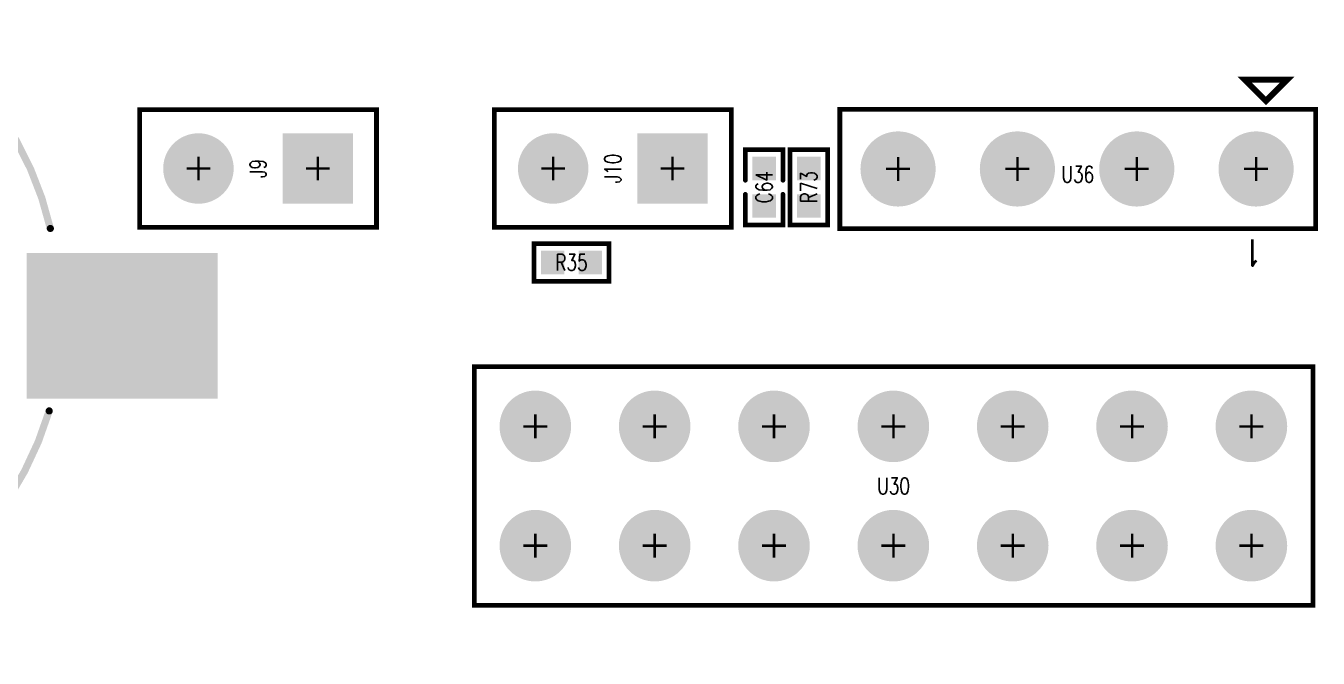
# Model space of a CAD drawing. Extents: x -4 to 157, y -7 to 87.
# Drawn here: x 27.09 to 54.59, y 52.88 to 66.34 of the extents above; entities that cross this region are included whole.
import ezdxf
from ezdxf.enums import TextEntityAlignment as Align

# ---------------------------------------------------------------- set-up
doc = ezdxf.new("R2010")
doc.units = 0
for name, color, linetype in [('DRIL_NPLTE_THRU_01', 3, 'CONTINUOUS'), ('DRIL_NPLTE_THRU_02', 171, 'CONTINUOUS'), ('DRIL_NPLTE_THRU_03', 222, 'CONTINUOUS'), ('DRIL_NPLTE_THRU_04', 2, 'CONTINUOUS'), ('DRIL_PLTE_THRU_01', 3, 'CONTINUOUS'), ('DRIL_PLTE_THRU_02', 171, 'CONTINUOUS'), ('DRIL_PLTE_THRU_03', 222, 'CONTINUOUS'), ('DRIL_PLTE_THRU_04', 2, 'CONTINUOUS'), ('DRIL_SYMBOL', 254, 'CONTINUOUS'), ('PADS_BOT', 56, 'CONTINUOUS'), ('PADS_INNER', 96, 'CONTINUOUS'), ('PADS_TOP', 96, 'CONTINUOUS'), ('PART_NAME_126', 6, 'CONTINUOUS'), ('PART_TOP_2DLINE_00', 255, 'CONTINUOUS'), ('PART_TOP_2DLINE_126', 255, 'CONTINUOUS'), ('PART_TOP_TEXT_126', 255, 'CONTINUOUS'), ('TAG_00', 254, 'CONTINUOUS'), ('TAG_01', 254, 'CONTINUOUS')]:
    doc.layers.add(name, color=color, linetype=linetype)
doc.styles.add('W0$05', font='simplex', dxfattribs={"width": 0.75})
doc.styles.add('W0$127', font='simplex', dxfattribs={"width": 0.75})

# ---------------------------------------------------------------- blocks, each defined once
blk = doc.blocks.new('SMOOTH_0$1')
at = {"const_width": 0.05}
blk.add_lwpolyline([(-0.025, 0, 1), (0.025, 0, 1)], format="xyb", close=True, dxfattribs=at)
blk = doc.blocks.new('PART_BODY_TOP_326')
at = {"layer": 'PART_TOP_2DLINE_126', "const_width": 0.1}
blk.add_lwpolyline([(-8.92, -2.55), (8.93, -2.55), (8.93, 2.53), (-8.92, 2.53)], close=True, dxfattribs=at)
at = {"layer": 'PART_TOP_2DLINE_126'}
for p in [(-8.92, 2.53), (8.93, 2.53), (-8.92, -2.55), (8.93, -2.55)]:
    blk.add_blockref('SMOOTH_0$1', p, dxfattribs=at)
blk = doc.blocks.new('DRIL_SYMBOL_0$899998')
at = {"layer": 'DRIL_SYMBOL', "const_width": 0.0508}
for points in [[(0, -0.254), (0, 0.254)], [(-0.254, 0), (0.254, 0)]]:
    blk.add_lwpolyline(points, dxfattribs=at)
blk = doc.blocks.new('DRIL_HOLE_0$899998')
at = {"const_width": 0.45}
blk.add_lwpolyline([(-0.225, 0, 1), (0.225, 0, 1)], format="xyb", close=True, dxfattribs=at)
blk.add_blockref('DRIL_SYMBOL_0$899998', (0, 0))
blk = doc.blocks.new('PAD_3')
at = {"const_width": 0.575005}
blk.add_lwpolyline([(0, -0.287502, 1), (0, 0.287502, 1)], format="xyb", close=True, dxfattribs=at)
blk = doc.blocks.new('PAD_5')
at = {"const_width": 0.762}
blk.add_lwpolyline([(0, -0.381, 1), (0, 0.381, 1)], format="xyb", close=True, dxfattribs=at)
blk = doc.blocks.new('STK_TOP_39')
at = {"layer": 'DRIL_PLTE_THRU_01'}
blk.add_blockref('DRIL_HOLE_0$899998', (0, 0), dxfattribs=at)
at = {"layer": 'DRIL_PLTE_THRU_02'}
blk.add_blockref('DRIL_HOLE_0$899998', (0, 0), dxfattribs=at)
at = {"layer": 'DRIL_PLTE_THRU_03'}
blk.add_blockref('DRIL_HOLE_0$899998', (0, 0), dxfattribs=at)
at = {"layer": 'DRIL_PLTE_THRU_04'}
blk.add_blockref('DRIL_HOLE_0$899998', (0, 0), dxfattribs=at)
at = {"layer": 'PADS_BOT'}
blk.add_blockref('PAD_5', (0, 0), dxfattribs=at)
at = {"layer": 'PADS_INNER'}
blk.add_blockref('PAD_3', (0, 0), dxfattribs=at)
at = {"layer": 'PADS_TOP'}
blk.add_blockref('PAD_5', (0, 0), dxfattribs=at)
blk = doc.blocks.new('SYM_TOP_56')
for name, p in [('PART_BODY_TOP_326', (0, 0)), ('STK_TOP_39', (-7.62, 1.26)), ('STK_TOP_39', (-5.08, 1.26)), ('STK_TOP_39', (-2.54, 1.26)), ('STK_TOP_39', (0, 1.26)), ('STK_TOP_39', (2.54, 1.26)), ('STK_TOP_39', (5.08, 1.26)), ('STK_TOP_39', (7.62, 1.26)), ('STK_TOP_39', (-7.62, -1.28)), ('STK_TOP_39', (-5.08, -1.28)), ('STK_TOP_39', (-2.54, -1.28)), ('STK_TOP_39', (0, -1.28)), ('STK_TOP_39', (2.54, -1.28)), ('STK_TOP_39', (5.08, -1.28)), ('STK_TOP_39', (7.62, -1.28))]:
    blk.add_blockref(name, p)
blk = doc.blocks.new('PART_TOP_1')
blk.add_blockref('SYM_TOP_56', (0, 0))
at = {"layer": 'PART_NAME_126', "style": 'W0$05', "width": 0.75}
blk.add_text('U30', height=0.35, dxfattribs=at).set_placement((0.005, -0.01), align=Align.MIDDLE_CENTER)
blk = doc.blocks.new('PART_BODY_TOP_293')
at = {"layer": 'PART_TOP_2DLINE_126', "const_width": 0.1}
blk.add_lwpolyline([(-1.249908, -3.789908), (1.249908, -3.789908), (1.249908, 1.249908), (-1.249908, 1.249908)], close=True, dxfattribs=at)
at = {"layer": 'PART_TOP_2DLINE_126'}
for p in [(-1.249908, 1.249908), (1.249908, 1.249908), (-1.249908, -3.789908), (1.249908, -3.789908)]:
    blk.add_blockref('SMOOTH_0$1', p, dxfattribs=at)
blk = doc.blocks.new('DRIL_SYMBOL_0$9')
at = {"layer": 'DRIL_SYMBOL', "const_width": 0.0508}
for points in [[(0, -0.254), (0, 0.254)], [(-0.254, 0), (0.254, 0)]]:
    blk.add_lwpolyline(points, dxfattribs=at)
blk = doc.blocks.new('DRIL_HOLE_0$9')
at = {"const_width": 0.45}
blk.add_lwpolyline([(-0.225, 0, 1), (0.225, 0, 1)], format="xyb", close=True, dxfattribs=at)
blk.add_blockref('DRIL_SYMBOL_0$9', (0, 0))
blk = doc.blocks.new('PAD_28')
at = {"const_width": 1.5}
blk.add_lwpolyline([(-0.75, 0), (0.75, 0)], dxfattribs=at)
blk = doc.blocks.new('PAD_29')
at = {"const_width": 1.3}
blk.add_lwpolyline([(-0.65, 0), (0.65, 0)], dxfattribs=at)
blk = doc.blocks.new('STK_TOP_24')
at = {"layer": 'DRIL_PLTE_THRU_01'}
blk.add_blockref('DRIL_HOLE_0$9', (0, 0), dxfattribs=at)
at = {"layer": 'DRIL_PLTE_THRU_02'}
blk.add_blockref('DRIL_HOLE_0$9', (0, 0), dxfattribs=at)
at = {"layer": 'DRIL_PLTE_THRU_03'}
blk.add_blockref('DRIL_HOLE_0$9', (0, 0), dxfattribs=at)
at = {"layer": 'DRIL_PLTE_THRU_04'}
blk.add_blockref('DRIL_HOLE_0$9', (0, 0), dxfattribs=at)
at = {"layer": 'PADS_BOT'}
blk.add_blockref('PAD_28', (0, 0), dxfattribs=at)
at = {"layer": 'PADS_INNER'}
blk.add_blockref('PAD_28', (0, 0), dxfattribs=at)
at = {"layer": 'PADS_TOP'}
blk.add_blockref('PAD_29', (0, 0), dxfattribs=at)
blk = doc.blocks.new('PAD_16')
at = {"const_width": 0.75}
blk.add_lwpolyline([(0, -0.375, 1), (0, 0.375, 1)], format="xyb", close=True, dxfattribs=at)
blk = doc.blocks.new('PAD_30')
at = {"const_width": 0.65}
blk.add_lwpolyline([(0, -0.325, 1), (0, 0.325, 1)], format="xyb", close=True, dxfattribs=at)
blk = doc.blocks.new('STK_TOP_25')
at = {"layer": 'DRIL_PLTE_THRU_01'}
blk.add_blockref('DRIL_HOLE_0$9', (0, 0), dxfattribs=at)
at = {"layer": 'DRIL_PLTE_THRU_02'}
blk.add_blockref('DRIL_HOLE_0$9', (0, 0), dxfattribs=at)
at = {"layer": 'DRIL_PLTE_THRU_03'}
blk.add_blockref('DRIL_HOLE_0$9', (0, 0), dxfattribs=at)
at = {"layer": 'DRIL_PLTE_THRU_04'}
blk.add_blockref('DRIL_HOLE_0$9', (0, 0), dxfattribs=at)
at = {"layer": 'PADS_BOT'}
blk.add_blockref('PAD_16', (0, 0), dxfattribs=at)
at = {"layer": 'PADS_INNER'}
blk.add_blockref('PAD_16', (0, 0), dxfattribs=at)
at = {"layer": 'PADS_TOP'}
blk.add_blockref('PAD_30', (0, 0), dxfattribs=at)
blk = doc.blocks.new('SYM_TOP_23')
for name, p in [('PART_BODY_TOP_293', (0, 0)), ('STK_TOP_24', (0, 0)), ('STK_TOP_25', (0, -2.54))]:
    blk.add_blockref(name, p)
blk = doc.blocks.new('PART_TOP_190')
blk.add_blockref('SYM_TOP_23', (0, 0))
at = {"layer": 'PART_NAME_126', "style": 'W0$05', "width": 0.75}
blk.add_text('J10', height=0.35, rotation=180, dxfattribs=at).set_placement((0, -1.27), align=Align.MIDDLE_CENTER)
blk = doc.blocks.new('PART_TOP_199')
blk.add_blockref('SYM_TOP_23', (0, 0))
at = {"layer": 'PART_NAME_126', "style": 'W0$05', "width": 0.75}
blk.add_text('J9', height=0.35, rotation=180, dxfattribs=at).set_placement((0, -1.27), align=Align.MIDDLE_CENTER)
blk = doc.blocks.new('PART_BODY_TOP_290')
at = {"layer": 'PART_TOP_2DLINE_126', "const_width": 0.1}
blk.add_lwpolyline([(-0.8, 0.4), (0.8, 0.4), (0.8, -0.4), (-0.8, -0.4)], close=True, dxfattribs=at)
at = {"layer": 'PART_TOP_2DLINE_126'}
for p in [(-0.8, 0.4), (0.8, 0.4), (-0.8, -0.4), (0.8, -0.4)]:
    blk.add_blockref('SMOOTH_0$1', p, dxfattribs=at)
blk = doc.blocks.new('DRIL_HOLE_0')
blk.add_lwpolyline([(0, 0, 1), (0, 0, 1)], format="xyb", close=True)
blk = doc.blocks.new('PAD_0')
blk.add_lwpolyline([(0, 0, 1), (0, 0, 1)], format="xyb", close=True)
blk = doc.blocks.new('PAD_11')
at = {"const_width": 0.5}
blk.add_lwpolyline([(-0.25, 0), (0.25, 0)], dxfattribs=at)
blk = doc.blocks.new('STK_TOP_7')
at = {"layer": 'DRIL_PLTE_THRU_01'}
blk.add_blockref('DRIL_HOLE_0', (0, 0), dxfattribs=at)
at = {"layer": 'DRIL_PLTE_THRU_02'}
blk.add_blockref('DRIL_HOLE_0', (0, 0), dxfattribs=at)
at = {"layer": 'DRIL_PLTE_THRU_03'}
blk.add_blockref('DRIL_HOLE_0', (0, 0), dxfattribs=at)
at = {"layer": 'DRIL_PLTE_THRU_04'}
blk.add_blockref('DRIL_HOLE_0', (0, 0), dxfattribs=at)
at = {"layer": 'PADS_BOT'}
blk.add_blockref('PAD_0', (0, 0), dxfattribs=at)
at = {"layer": 'PADS_INNER'}
blk.add_blockref('PAD_0', (0, 0), dxfattribs=at)
at = {"layer": 'PADS_TOP'}
blk.add_blockref('PAD_11', (0, 0), dxfattribs=at)
blk = doc.blocks.new('SYM_TOP_20')
for name, p in [('PART_BODY_TOP_290', (0, 0)), ('STK_TOP_7', (-0.4, 0)), ('STK_TOP_7', (0.4, 0))]:
    blk.add_blockref(name, p)
blk = doc.blocks.new('PART_TOP_334')
blk.add_blockref('SYM_TOP_20', (0, 0))
at = {"layer": 'PART_NAME_126', "style": 'W0$05', "width": 0.75}
blk.add_text('R35', height=0.35, dxfattribs=at).set_placement((0, 0), align=Align.MIDDLE_CENTER)
blk = doc.blocks.new('SMOOTH_0$1524')
at = {"const_width": 0.0762}
blk.add_lwpolyline([(-0.0381, 0, 1), (0.0381, 0, 1)], format="xyb", close=True, dxfattribs=at)
blk = doc.blocks.new('PART_BODY_TOP_321')
at = {"layer": 'PART_TOP_2DLINE_126', "const_width": 0.152}
for points in [[(-1.811, -6.584, -0.37488), (-6.91, 1.526), (-6.91, 6.991), (-3.631, 6.991), (-1.873, 8.749), (-1.554, 8.749)], [(1.597, 8.758), (1.806, 8.758), (3.569, 6.995), (7.335, 6.995), (7.335, 1.534, -0.406566), (2.074, -6.608)]]:
    blk.add_lwpolyline(points, format="xyb", dxfattribs=at)
at = {"layer": 'TAG_00'}
blk.add_lwpolyline([(0, 0), (0, 0)], dxfattribs=at)
at = {"layer": 'TAG_01'}
blk.add_lwpolyline([(0, 0), (0, 0)], dxfattribs=at)
at = {"layer": 'PART_TOP_2DLINE_126'}
for p in [(-1.873, 8.749), (-1.554, 8.749), (1.597, 8.758), (1.806, 8.758), (-6.91, 6.991), (-3.631, 6.991), (3.569, 6.995), (7.335, 6.995), (-6.91, 1.526), (7.335, 1.534), (-1.811, -6.584), (2.074, -6.608)]:
    blk.add_blockref('SMOOTH_0$1524', p, dxfattribs=at)
blk = doc.blocks.new('PAD_81')
at = {"const_width": 3.099}
blk.add_lwpolyline([(-2.032, 0), (2.032, 0)], dxfattribs=at)
blk = doc.blocks.new('STK_TOP_78')
at = {"layer": 'DRIL_PLTE_THRU_01'}
blk.add_blockref('DRIL_HOLE_0', (0, 0), dxfattribs=at)
at = {"layer": 'DRIL_PLTE_THRU_02'}
blk.add_blockref('DRIL_HOLE_0', (0, 0), dxfattribs=at)
at = {"layer": 'DRIL_PLTE_THRU_03'}
blk.add_blockref('DRIL_HOLE_0', (0, 0), dxfattribs=at)
at = {"layer": 'DRIL_PLTE_THRU_04'}
blk.add_blockref('DRIL_HOLE_0', (0, 0), dxfattribs=at)
at = {"layer": 'PADS_BOT'}
blk.add_blockref('PAD_0', (0, 0), dxfattribs=at)
at = {"layer": 'PADS_INNER'}
blk.add_blockref('PAD_0', (0, 0), dxfattribs=at)
at = {"layer": 'PADS_TOP', "rotation": 90}
blk.add_blockref('PAD_81', (0, 0), dxfattribs=at)
blk = doc.blocks.new('DRIL_SYMBOL_1$2')
at = {"layer": 'DRIL_SYMBOL', "const_width": 0.0508}
for points in [[(0, -0.254), (0, 0.254)], [(-0.254, 0), (0.254, 0)]]:
    blk.add_lwpolyline(points, dxfattribs=at)
blk = doc.blocks.new('DRIL_HOLE_1$2')
at = {"const_width": 0.6}
blk.add_lwpolyline([(-0.3, 0, 1), (0.3, 0, 1)], format="xyb", close=True, dxfattribs=at)
blk.add_blockref('DRIL_SYMBOL_1$2', (0, 0))
blk = doc.blocks.new('PAD_82')
at = {"const_width": 0.6}
blk.add_lwpolyline([(0, -0.3, 1), (0, 0.3, 1)], format="xyb", close=True, dxfattribs=at)
blk = doc.blocks.new('STK_TOP_79')
at = {"layer": 'DRIL_NPLTE_THRU_01'}
blk.add_blockref('DRIL_HOLE_1$2', (0, 0), dxfattribs=at)
at = {"layer": 'DRIL_NPLTE_THRU_02'}
blk.add_blockref('DRIL_HOLE_1$2', (0, 0), dxfattribs=at)
at = {"layer": 'DRIL_NPLTE_THRU_03'}
blk.add_blockref('DRIL_HOLE_1$2', (0, 0), dxfattribs=at)
at = {"layer": 'DRIL_NPLTE_THRU_04'}
blk.add_blockref('DRIL_HOLE_1$2', (0, 0), dxfattribs=at)
at = {"layer": 'PADS_BOT'}
blk.add_blockref('PAD_82', (0, 0), dxfattribs=at)
at = {"layer": 'PADS_INNER'}
blk.add_blockref('PAD_82', (0, 0), dxfattribs=at)
at = {"layer": 'PADS_TOP'}
blk.add_blockref('PAD_82', (0, 0), dxfattribs=at)
blk = doc.blocks.new('DRIL_SYMBOL_1$299972')
at = {"layer": 'DRIL_SYMBOL', "const_width": 0.0508}
for points in [[(0, -0.254), (0, 0.254)], [(-0.254, 0), (0.254, 0)]]:
    blk.add_lwpolyline(points, dxfattribs=at)
blk = doc.blocks.new('DRIL_HOLE_1$299972')
at = {"const_width": 0.65}
blk.add_lwpolyline([(-0.325, 0, 1), (0.325, 0, 1)], format="xyb", close=True, dxfattribs=at)
blk.add_blockref('DRIL_SYMBOL_1$299972', (0, 0))
blk = doc.blocks.new('STK_TOP_80')
at = {"layer": 'DRIL_NPLTE_THRU_01'}
blk.add_blockref('DRIL_HOLE_1$299972', (0, 0), dxfattribs=at)
at = {"layer": 'DRIL_NPLTE_THRU_02'}
blk.add_blockref('DRIL_HOLE_1$299972', (0, 0), dxfattribs=at)
at = {"layer": 'DRIL_NPLTE_THRU_03'}
blk.add_blockref('DRIL_HOLE_1$299972', (0, 0), dxfattribs=at)
at = {"layer": 'DRIL_NPLTE_THRU_04'}
blk.add_blockref('DRIL_HOLE_1$299972', (0, 0), dxfattribs=at)
at = {"layer": 'PADS_BOT'}
blk.add_blockref('PAD_30', (0, 0), dxfattribs=at)
at = {"layer": 'PADS_INNER'}
blk.add_blockref('PAD_30', (0, 0), dxfattribs=at)
at = {"layer": 'PADS_TOP'}
blk.add_blockref('PAD_30', (0, 0), dxfattribs=at)
blk = doc.blocks.new('SYM_TOP_51')
for name, p in [('STK_TOP_78', (0, 8.348)), ('PART_BODY_TOP_321', (0, 0)), ('STK_TOP_80', (0, 3.815)), ('STK_TOP_79', (0, -3.685)), ('STK_TOP_78', (0, -8.134))]:
    blk.add_blockref(name, p)
blk = doc.blocks.new('PART_TOP_413')
blk.add_blockref('SYM_TOP_51', (0, 0))
at = {"layer": 'PART_NAME_126', "style": 'W0$05', "width": 0.75}
blk.add_text('U23', height=0.35, dxfattribs=at).set_placement((0.235, 0.107), align=Align.MIDDLE_CENTER)
blk = doc.blocks.new('SMOOTH_0$1016')
at = {"const_width": 0.0508}
blk.add_lwpolyline([(-0.0254, 0, 1), (0.0254, 0, 1)], format="xyb", close=True, dxfattribs=at)
blk = doc.blocks.new('SMOOTH_0$127')
at = {"const_width": 0.0635}
blk.add_lwpolyline([(-0.03175, 0, 1), (0.03175, 0, 1)], format="xyb", close=True, dxfattribs=at)
blk = doc.blocks.new('PART_BODY_TOP_330')
at = {"layer": 'PART_TOP_2DLINE_00', "const_width": 0.127}
blk.add_lwpolyline([(-4.03, -1.44), (-4.48, -1.89), (-3.58, -1.89)], close=True, dxfattribs=at)
at = {"layer": 'PART_TOP_2DLINE_126', "const_width": 0.102}
blk.add_lwpolyline([(-5.09, 1.28), (5.04, 1.28), (5.04, -1.26), (-5.09, -1.26)], close=True, dxfattribs=at)
at = {"layer": 'PART_TOP_2DLINE_00'}
for p in [(-4.03, -1.44), (-4.48, -1.89), (-3.58, -1.89)]:
    blk.add_blockref('SMOOTH_0$127', p, dxfattribs=at)
at = {"layer": 'PART_TOP_2DLINE_126'}
for p in [(-5.09, 1.28), (5.04, 1.28), (-5.09, -1.26), (5.04, -1.26)]:
    blk.add_blockref('SMOOTH_0$1016', p, dxfattribs=at)
at = {"layer": 'PART_TOP_TEXT_126', "style": 'W0$127', "width": 0.75}
blk.add_text('1', height=0.56, dxfattribs=at).set_placement((-3.94, 1.51))
blk = doc.blocks.new('DRIL_SYMBOL_1')
at = {"layer": 'DRIL_SYMBOL', "const_width": 0.0508}
for points in [[(0, -0.254), (0, 0.254)], [(-0.254, 0), (0.254, 0)]]:
    blk.add_lwpolyline(points, dxfattribs=at)
blk = doc.blocks.new('DRIL_HOLE_1')
at = {"const_width": 0.5}
blk.add_lwpolyline([(-0.25, 0, 1), (0.25, 0, 1)], format="xyb", close=True, dxfattribs=at)
blk.add_blockref('DRIL_SYMBOL_1', (0, 0))
blk = doc.blocks.new('PAD_44')
at = {"const_width": 0.55}
blk.add_lwpolyline([(0, -0.275, 1), (0, 0.275, 1)], format="xyb", close=True, dxfattribs=at)
blk = doc.blocks.new('PAD_51')
at = {"const_width": 0.8}
blk.add_lwpolyline([(0, -0.4, 1), (0, 0.4, 1)], format="xyb", close=True, dxfattribs=at)
blk = doc.blocks.new('STK_TOP_86')
at = {"layer": 'DRIL_PLTE_THRU_01'}
blk.add_blockref('DRIL_HOLE_1', (0, 0), dxfattribs=at)
at = {"layer": 'DRIL_PLTE_THRU_02'}
blk.add_blockref('DRIL_HOLE_1', (0, 0), dxfattribs=at)
at = {"layer": 'DRIL_PLTE_THRU_03'}
blk.add_blockref('DRIL_HOLE_1', (0, 0), dxfattribs=at)
at = {"layer": 'DRIL_PLTE_THRU_04'}
blk.add_blockref('DRIL_HOLE_1', (0, 0), dxfattribs=at)
at = {"layer": 'PADS_BOT'}
blk.add_blockref('PAD_51', (0, 0), dxfattribs=at)
at = {"layer": 'PADS_INNER'}
blk.add_blockref('PAD_44', (0, 0), dxfattribs=at)
at = {"layer": 'PADS_TOP'}
blk.add_blockref('PAD_44', (0, 0), dxfattribs=at)
blk = doc.blocks.new('SYM_TOP_60')
for name, p in [('PART_BODY_TOP_330', (0, 0)), ('STK_TOP_86', (-3.82, 0.01)), ('STK_TOP_86', (-1.28, 0.01)), ('STK_TOP_86', (1.26, 0.01)), ('STK_TOP_86', (3.8, 0.01))]:
    blk.add_blockref(name, p)
blk = doc.blocks.new('PART_TOP_428')
blk.add_blockref('SYM_TOP_60', (0, 0))
at = {"layer": 'PART_NAME_126', "style": 'W0$05', "width": 0.75}
blk.add_text('U36', height=0.35, rotation=180, dxfattribs=at).set_placement((-0.025, 0.1225), align=Align.MIDDLE_CENTER)
blk = doc.blocks.new('PART_BODY_TOP_275')
at = {"layer": 'PART_TOP_2DLINE_126', "const_width": 0.1}
for points in [[(-0.15, 0.4), (-0.8, 0.4), (-0.8, -0.4), (-0.15, -0.4)], [(0.15, -0.4), (0.8, -0.4), (0.8, 0.4), (0.15, 0.4)]]:
    blk.add_lwpolyline(points, dxfattribs=at)
at = {"layer": 'PART_TOP_2DLINE_126'}
for p in [(-0.8, 0.4), (-0.15, 0.4), (0.15, 0.4), (0.8, 0.4), (-0.8, -0.4), (-0.15, -0.4), (0.15, -0.4), (0.8, -0.4)]:
    blk.add_blockref('SMOOTH_0$1', p, dxfattribs=at)
blk = doc.blocks.new('SYM_TOP_5')
for name, p in [('PART_BODY_TOP_275', (0, 0)), ('STK_TOP_7', (-0.4, 0)), ('STK_TOP_7', (0.4, 0))]:
    blk.add_blockref(name, p)
blk = doc.blocks.new('PART_TOP_492')
blk.add_blockref('SYM_TOP_5', (0, 0))
at = {"layer": 'PART_NAME_126', "style": 'W0$05', "width": 0.75}
blk.add_text('C64', height=0.35, dxfattribs=at).set_placement((0, 0), align=Align.MIDDLE_CENTER)
blk = doc.blocks.new('PART_TOP_500')
blk.add_blockref('SYM_TOP_20', (0, 0))
at = {"layer": 'PART_NAME_126', "style": 'W0$05', "width": 0.75}
blk.add_text('R73', height=0.35, dxfattribs=at).set_placement((0, 0), align=Align.MIDDLE_CENTER)

msp = doc.modelspace()

# ---------------------------------------------------------------- block references
for name, p, rotation in [('PART_TOP_413', (21, 59.95), 90), ('PART_TOP_428', (49.45, 63.3), 180), ('PART_TOP_199', (33.3, 63.3), 270), ('PART_TOP_190', (40.85, 63.3), 270), ('PART_TOP_492', (42.8, 62.9), 90), ('PART_TOP_500', (43.75, 62.9), 90)]:
    msp.add_blockref(name, p, dxfattribs=dict(rotation=rotation))
for name, p in [('PART_TOP_334', (38.7, 61.3)), ('PART_TOP_1', (45.55, 56.55))]:
    msp.add_blockref(name, p)

doc.saveas('drawing.dxf')
